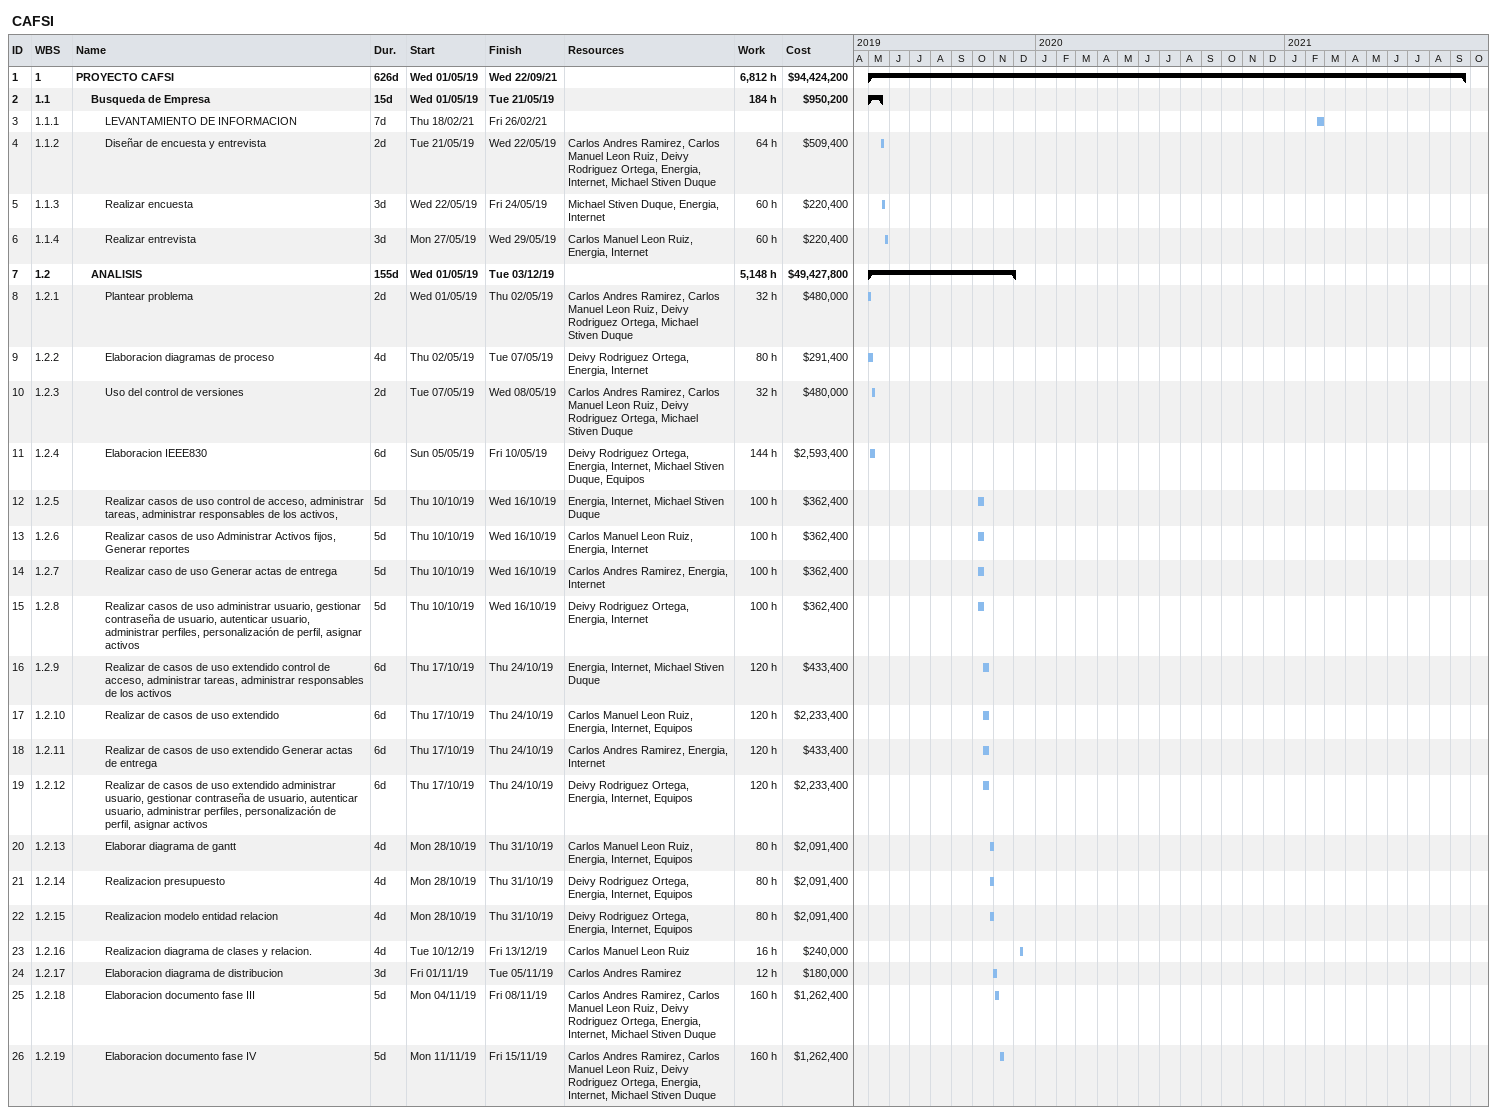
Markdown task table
CAFSI

| ID | WBS | Task | Duration | Start | Finish | Resources | Work (h) | Cost ($) |
|---|---|---|---|---|---|---|---|---|
| 1 | 1 | **PROYECTO CAFSI** | 626d | 2019-05-01 | 2021-09-22 |  | 6812 | 94424200 |
| 2 | 1.1 | **Busqueda de Empresa** | 15d | 2019-05-01 | 2019-05-21 |  | 184 | 950200 |
| 3 | 1.1.1 | LEVANTAMIENTO DE INFORMACION | 7d | 2021-02-18 | 2021-02-26 |  |  |  |
| 4 | 1.1.2 | Diseñar de encuesta y entrevista | 2d | 2019-05-21 | 2019-05-22 | Carlos Andres Ramirez, Carlos Manuel Leon Ruiz, Deivy Rodriguez Ortega, Energia, Internet, Michael Stiven Duque | 64 | 509400 |
| 5 | 1.1.3 | Realizar encuesta | 3d | 2019-05-22 | 2019-05-24 | Michael Stiven Duque, Energia, Internet | 60 | 220400 |
| 6 | 1.1.4 | Realizar entrevista | 3d | 2019-05-27 | 2019-05-29 | Carlos Manuel Leon Ruiz, Energia, Internet | 60 | 220400 |
| 7 | 1.2 | **ANALISIS** | 155d | 2019-05-01 | 2019-12-03 |  | 5148 | 49427800 |
| 8 | 1.2.1 | Plantear problema | 2d | 2019-05-01 | 2019-05-02 | Carlos Andres Ramirez, Carlos Manuel Leon Ruiz, Deivy Rodriguez Ortega, Michael Stiven Duque | 32 | 480000 |
| 9 | 1.2.2 | Elaboracion diagramas de proceso | 4d | 2019-05-02 | 2019-05-07 | Deivy Rodriguez Ortega, Energia, Internet | 80 | 291400 |
| 10 | 1.2.3 | Uso del control de versiones | 2d | 2019-05-07 | 2019-05-08 | Carlos Andres Ramirez, Carlos Manuel Leon Ruiz, Deivy Rodriguez Ortega, Michael Stiven Duque | 32 | 480000 |
| 11 | 1.2.4 | Elaboracion IEEE830 | 6d | 2019-05-05 | 2019-05-10 | Deivy Rodriguez Ortega, Energia, Internet, Michael Stiven Duque, Equipos | 144 | 2593400 |
| 12 | 1.2.5 | Realizar casos de uso control de acceso, administrar tareas, administrar responsables de los activos, | 5d | 2019-10-10 | 2019-10-16 | Energia, Internet, Michael Stiven Duque | 100 | 362400 |
| 13 | 1.2.6 | Realizar casos de uso Administrar Activos fijos, Generar reportes | 5d | 2019-10-10 | 2019-10-16 | Carlos Manuel Leon Ruiz, Energia, Internet | 100 | 362400 |
| 14 | 1.2.7 | Realizar caso de uso Generar actas de entrega | 5d | 2019-10-10 | 2019-10-16 | Carlos Andres Ramirez, Energia, Internet | 100 | 362400 |
| 15 | 1.2.8 | Realizar casos de uso administrar usuario, gestionar contraseña de usuario, autenticar usuario, administrar perfiles, personalización de perfil, asignar activos | 5d | 2019-10-10 | 2019-10-16 | Deivy Rodriguez Ortega, Energia, Internet | 100 | 362400 |
| 16 | 1.2.9 | Realizar de casos de uso extendido control de acceso, administrar tareas, administrar responsables de los activos | 6d | 2019-10-17 | 2019-10-24 | Energia, Internet, Michael Stiven Duque | 120 | 433400 |
| 17 | 1.2.10 | Realizar de casos de uso extendido | 6d | 2019-10-17 | 2019-10-24 | Carlos Manuel Leon Ruiz, Energia, Internet, Equipos | 120 | 2233400 |
| 18 | 1.2.11 | Realizar de casos de uso extendido Generar actas de entrega | 6d | 2019-10-17 | 2019-10-24 | Carlos Andres Ramirez, Energia, Internet | 120 | 433400 |
| 19 | 1.2.12 | Realizar de casos de uso extendido administrar usuario, gestionar contraseña de usuario, autenticar usuario, administrar perfiles, personalización de perfil, asignar activos | 6d | 2019-10-17 | 2019-10-24 | Deivy Rodriguez Ortega, Energia, Internet, Equipos | 120 | 2233400 |
| 20 | 1.2.13 | Elaborar diagrama de gantt | 4d | 2019-10-28 | 2019-10-31 | Carlos Manuel Leon Ruiz, Energia, Internet, Equipos | 80 | 2091400 |
| 21 | 1.2.14 | Realizacion presupuesto | 4d | 2019-10-28 | 2019-10-31 | Deivy Rodriguez Ortega, Energia, Internet, Equipos | 80 | 2091400 |
| 22 | 1.2.15 | Realizacion modelo entidad relacion | 4d | 2019-10-28 | 2019-10-31 | Deivy Rodriguez Ortega, Energia, Internet, Equipos | 80 | 2091400 |
| 23 | 1.2.16 | Realizacion diagrama de clases y relacion. | 4d | 2019-12-10 | 2019-12-13 | Carlos Manuel Leon Ruiz | 16 | 240000 |
| 24 | 1.2.17 | Elaboracion diagrama de distribucion | 3d | 2019-11-01 | 2019-11-05 | Carlos Andres Ramirez | 12 | 180000 |
| 25 | 1.2.18 | Elaboracion documento fase III | 5d | 2019-11-04 | 2019-11-08 | Carlos Andres Ramirez, Carlos Manuel Leon Ruiz, Deivy Rodriguez Ortega, Energia, Internet, Michael Stiven Duque | 160 | 1262400 |
| 26 | 1.2.19 | Elaboracion documento fase IV | 5d | 2019-11-11 | 2019-11-15 | Carlos Andres Ramirez, Carlos Manuel Leon Ruiz, Deivy Rodriguez Ortega, Energia, Internet, Michael Stiven Duque | 160 | 1262400 |
